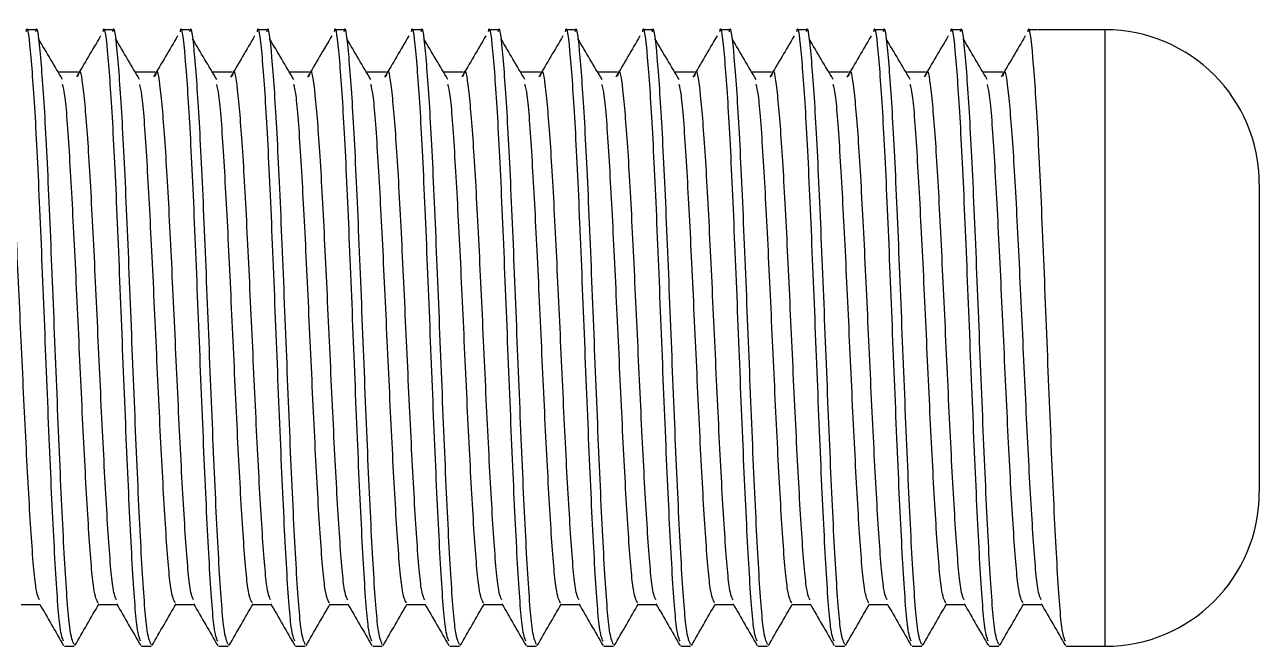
# Model space of a CAD drawing. Header units: millimetres. Extents: x -473 to 6267, y 319 to 3284.
# Drawn here: x 889.29 to 897.3, y 2944.36 to 2948.39 of the extents above; entities that cross this region are included whole.
import ezdxf

# ---------------------------------------------------------------- set-up
doc = ezdxf.new("R2010")
doc.units = ezdxf.units.MM
doc.layers.add('3mm', color=7, linetype='Continuous', lineweight=30)

msp = doc.modelspace()

# ---------------------------------------------------------------- linework, layer by layer
at = {"layer": '3mm', "lineweight": 30}
for p, q in [((889.3598, 2948.3587), (889.2973, 2948.3587)), ((889.8598, 2948.3587), (889.7973, 2948.3587)), ((890.3598, 2948.3587), (890.2973, 2948.3587)), ((890.8598, 2948.3587), (890.7973, 2948.3587)), ((891.3598, 2948.3587), (891.2973, 2948.3587)), ((891.8598, 2948.3587), (891.7973, 2948.3587)), ((892.3598, 2948.3587), (892.2973, 2948.3587)), ((892.8598, 2948.3587), (892.7973, 2948.3587)), ((893.3598, 2948.3587), (893.2973, 2948.3587)), ((893.8598, 2948.3587), (893.7973, 2948.3587)), ((894.3598, 2948.3587), (894.2973, 2948.3587)), ((894.8598, 2948.3587), (894.7973, 2948.3587)), ((895.3598, 2948.3587), (895.2973, 2948.3587)), ((895.8598, 2948.3587), (895.7973, 2948.3587)), ((896.3001, 2948.3574), (895.8626, 2948.3574)), ((896.3001, 2948.3574), (896.3001, 2948.3587)), ((896.3001, 2944.3587), (896.3001, 2948.3574)), ((889.6353, 2948.0831), (889.5103, 2948.0831)), ((890.1353, 2948.0831), (890.0103, 2948.0831)), ((890.6353, 2948.0831), (890.5103, 2948.0831)), ((891.1353, 2948.0831), (891.0103, 2948.0831)), ((891.6353, 2948.0831), (891.5103, 2948.0831)), ((892.1353, 2948.0831), (892.0103, 2948.0831)), ((892.6353, 2948.0831), (892.5103, 2948.0831)), ((893.1353, 2948.0831), (893.0103, 2948.0831)), ((893.6353, 2948.0831), (893.5103, 2948.0831)), ((894.1353, 2948.0831), (894.0103, 2948.0831)), ((894.6353, 2948.0831), (894.5103, 2948.0831)), ((895.1353, 2948.0831), (895.0103, 2948.0831)), ((895.6353, 2948.0831), (895.5103, 2948.0831)), ((897.3001, 2947.3587), (897.3001, 2945.3587)), ((889.2662, 2944.6293), (889.3882, 2944.6293)), ((889.7662, 2944.6293), (889.8882, 2944.6293)), ((890.2662, 2944.6293), (890.3882, 2944.6293)), ((890.7662, 2944.6293), (890.8882, 2944.6293)), ((891.2662, 2944.6293), (891.3882, 2944.6293)), ((891.7662, 2944.6293), (891.8882, 2944.6293)), ((892.2662, 2944.6293), (892.3882, 2944.6293)), ((892.7662, 2944.6293), (892.8882, 2944.6293)), ((893.2662, 2944.6293), (893.3882, 2944.6293)), ((893.7662, 2944.6293), (893.8882, 2944.6293)), ((894.2662, 2944.6293), (894.3882, 2944.6293)), ((894.7662, 2944.6293), (894.8882, 2944.6293)), ((895.2662, 2944.6293), (895.3882, 2944.6293)), ((895.7662, 2944.6293), (895.8882, 2944.6293)), ((889.5473, 2944.3587), (889.6098, 2944.3587)), ((890.0473, 2944.3587), (890.1098, 2944.3587)), ((890.5473, 2944.3587), (890.6098, 2944.3587)), ((891.0473, 2944.3587), (891.1098, 2944.3587)), ((891.5473, 2944.3587), (891.6098, 2944.3587)), ((892.0473, 2944.3587), (892.1098, 2944.3587)), ((892.5473, 2944.3587), (892.6098, 2944.3587)), ((893.0473, 2944.3587), (893.1098, 2944.3587)), ((893.5473, 2944.3587), (893.6098, 2944.3587)), ((894.0473, 2944.3587), (894.1098, 2944.3587)), ((894.5473, 2944.3587), (894.6098, 2944.3587)), ((895.0473, 2944.3587), (895.1098, 2944.3587)), ((895.5473, 2944.3587), (895.6098, 2944.3587)), ((896.0473, 2944.3587), (896.3001, 2944.3587))]:
    msp.add_line(p, q, dxfattribs=at)
for centre, start, end in [((896.3001, 2947.3587), 0, 90), ((896.3001, 2945.3587), 270, 0)]:
    msp.add_arc(centre, 1, start, end, dxfattribs=at)
for points, knots in [([(889.5419, 2944.3928), (889.5343, 2944.4102), (889.5162, 2944.4513), (889.4876, 2944.8634), (889.4564, 2945.5045), (889.4251, 2946.2864), (889.3939, 2947.0743), (889.3626, 2947.7625), (889.3314, 2948.2052), (889.3096, 2948.3998), (889.2983, 2948.3503), (889.2973, 2948.3462)], [0, 0, 0, 0, 0.0942, 0.221958, 0.349716, 0.477474, 0.605232, 0.732989, 0.860747, 0.988505, 1, 1, 1, 1]), ([(889.6098, 2944.3712), (889.6004, 2944.3909), (889.5805, 2944.4322), (889.5501, 2944.8615), (889.5189, 2945.505), (889.4876, 2946.2862), (889.4564, 2947.0743), (889.4251, 2947.7625), (889.3939, 2948.2052), (889.3721, 2948.3998), (889.3608, 2948.3503), (889.3598, 2948.3462)], [0, 0, 0, 0, 0.113753, 0.238753, 0.363753, 0.488753, 0.613753, 0.738753, 0.863753, 0.988753, 1, 1, 1, 1]), ([(890.0419, 2944.3928), (890.0343, 2944.4102), (890.0162, 2944.4513), (889.9876, 2944.8634), (889.9564, 2945.5045), (889.9251, 2946.2864), (889.8939, 2947.0743), (889.8626, 2947.7625), (889.8314, 2948.2052), (889.8096, 2948.3998), (889.7983, 2948.3503), (889.7973, 2948.3462)], [0, 0, 0, 0, 0.0942, 0.221958, 0.349716, 0.477474, 0.605232, 0.732989, 0.860747, 0.988505, 1, 1, 1, 1]), ([(890.1098, 2944.3712), (890.1004, 2944.3909), (890.0805, 2944.4322), (890.0501, 2944.8615), (890.0189, 2945.505), (889.9876, 2946.2862), (889.9564, 2947.0743), (889.9251, 2947.7625), (889.8939, 2948.2052), (889.8721, 2948.3998), (889.8608, 2948.3503), (889.8598, 2948.3462)], [0, 0, 0, 0, 0.113753, 0.238753, 0.363753, 0.488753, 0.613753, 0.738753, 0.863753, 0.988753, 1, 1, 1, 1]), ([(890.5419, 2944.3928), (890.5343, 2944.4102), (890.5162, 2944.4513), (890.4876, 2944.8634), (890.4564, 2945.5045), (890.4251, 2946.2864), (890.3939, 2947.0743), (890.3626, 2947.7625), (890.3314, 2948.2052), (890.3096, 2948.3998), (890.2983, 2948.3503), (890.2973, 2948.3462)], [0, 0, 0, 0, 0.0942, 0.221958, 0.349716, 0.477474, 0.605232, 0.732989, 0.860747, 0.988505, 1, 1, 1, 1]), ([(890.6098, 2944.3712), (890.6004, 2944.3909), (890.5805, 2944.4322), (890.5501, 2944.8615), (890.5189, 2945.505), (890.4876, 2946.2862), (890.4564, 2947.0743), (890.4251, 2947.7625), (890.3939, 2948.2052), (890.3721, 2948.3998), (890.3608, 2948.3503), (890.3598, 2948.3462)], [0, 0, 0, 0, 0.113753, 0.238753, 0.363753, 0.488753, 0.613753, 0.738753, 0.863753, 0.988753, 1, 1, 1, 1]), ([(891.0419, 2944.3928), (891.0343, 2944.4102), (891.0162, 2944.4513), (890.9876, 2944.8634), (890.9564, 2945.5045), (890.9251, 2946.2864), (890.8939, 2947.0743), (890.8626, 2947.7625), (890.8314, 2948.2052), (890.8096, 2948.3998), (890.7983, 2948.3503), (890.7973, 2948.3462)], [0, 0, 0, 0, 0.0942, 0.221958, 0.349716, 0.477474, 0.605232, 0.732989, 0.860747, 0.988505, 1, 1, 1, 1]), ([(891.1098, 2944.3712), (891.1004, 2944.3909), (891.0805, 2944.4322), (891.0501, 2944.8615), (891.0189, 2945.505), (890.9876, 2946.2862), (890.9564, 2947.0743), (890.9251, 2947.7625), (890.8939, 2948.2052), (890.8721, 2948.3998), (890.8608, 2948.3503), (890.8598, 2948.3462)], [0, 0, 0, 0, 0.113753, 0.238753, 0.363753, 0.488753, 0.613753, 0.738753, 0.863753, 0.988753, 1, 1, 1, 1]), ([(891.5419, 2944.3928), (891.5343, 2944.4102), (891.5162, 2944.4513), (891.4876, 2944.8634), (891.4564, 2945.5045), (891.4251, 2946.2864), (891.3939, 2947.0743), (891.3626, 2947.7625), (891.3314, 2948.2052), (891.3096, 2948.3998), (891.2983, 2948.3503), (891.2973, 2948.3462)], [0, 0, 0, 0, 0.0942, 0.221958, 0.349716, 0.477474, 0.605232, 0.732989, 0.860747, 0.988505, 1, 1, 1, 1]), ([(891.6098, 2944.3712), (891.6004, 2944.3909), (891.5805, 2944.4322), (891.5501, 2944.8615), (891.5189, 2945.505), (891.4876, 2946.2862), (891.4564, 2947.0743), (891.4251, 2947.7625), (891.3939, 2948.2052), (891.3721, 2948.3998), (891.3608, 2948.3503), (891.3598, 2948.3462)], [0, 0, 0, 0, 0.113753, 0.238753, 0.363753, 0.488753, 0.613753, 0.738753, 0.863753, 0.988753, 1, 1, 1, 1]), ([(892.0419, 2944.3928), (892.0343, 2944.4102), (892.0162, 2944.4513), (891.9876, 2944.8634), (891.9564, 2945.5045), (891.9251, 2946.2864), (891.8939, 2947.0743), (891.8626, 2947.7625), (891.8314, 2948.2052), (891.8096, 2948.3998), (891.7983, 2948.3503), (891.7973, 2948.3462)], [0, 0, 0, 0, 0.0942, 0.221958, 0.349716, 0.477474, 0.605232, 0.732989, 0.860747, 0.988505, 1, 1, 1, 1]), ([(892.1098, 2944.3712), (892.1004, 2944.3909), (892.0805, 2944.4322), (892.0501, 2944.8615), (892.0189, 2945.505), (891.9876, 2946.2862), (891.9564, 2947.0743), (891.9251, 2947.7625), (891.8939, 2948.2052), (891.8721, 2948.3998), (891.8608, 2948.3503), (891.8598, 2948.3462)], [0, 0, 0, 0, 0.113753, 0.238753, 0.363753, 0.488753, 0.613753, 0.738753, 0.863753, 0.988753, 1, 1, 1, 1]), ([(892.5419, 2944.3928), (892.5343, 2944.4102), (892.5162, 2944.4513), (892.4876, 2944.8634), (892.4564, 2945.5045), (892.4251, 2946.2864), (892.3939, 2947.0743), (892.3626, 2947.7625), (892.3314, 2948.2052), (892.3096, 2948.3998), (892.2983, 2948.3503), (892.2973, 2948.3462)], [0, 0, 0, 0, 0.0942, 0.221958, 0.349716, 0.477474, 0.605232, 0.732989, 0.860747, 0.988505, 1, 1, 1, 1]), ([(892.6098, 2944.3712), (892.6004, 2944.3909), (892.5805, 2944.4322), (892.5501, 2944.8615), (892.5189, 2945.505), (892.4876, 2946.2862), (892.4564, 2947.0743), (892.4251, 2947.7625), (892.3939, 2948.2052), (892.3721, 2948.3998), (892.3608, 2948.3503), (892.3598, 2948.3462)], [0, 0, 0, 0, 0.113753, 0.238753, 0.363753, 0.488753, 0.613753, 0.738753, 0.863753, 0.988753, 1, 1, 1, 1]), ([(893.0419, 2944.3928), (893.0343, 2944.4102), (893.0162, 2944.4513), (892.9876, 2944.8634), (892.9564, 2945.5045), (892.9251, 2946.2864), (892.8939, 2947.0743), (892.8626, 2947.7625), (892.8314, 2948.2052), (892.8096, 2948.3998), (892.7983, 2948.3503), (892.7973, 2948.3462)], [0, 0, 0, 0, 0.0942, 0.221958, 0.349716, 0.477474, 0.605232, 0.732989, 0.860747, 0.988505, 1, 1, 1, 1]), ([(893.1098, 2944.3712), (893.1004, 2944.3909), (893.0805, 2944.4322), (893.0501, 2944.8615), (893.0189, 2945.505), (892.9876, 2946.2862), (892.9564, 2947.0743), (892.9251, 2947.7625), (892.8939, 2948.2052), (892.8721, 2948.3998), (892.8608, 2948.3503), (892.8598, 2948.3462)], [0, 0, 0, 0, 0.113753, 0.238753, 0.363753, 0.488753, 0.613753, 0.738753, 0.863753, 0.988753, 1, 1, 1, 1]), ([(893.5419, 2944.3928), (893.5343, 2944.4102), (893.5162, 2944.4513), (893.4876, 2944.8634), (893.4564, 2945.5045), (893.4251, 2946.2864), (893.3939, 2947.0743), (893.3626, 2947.7625), (893.3314, 2948.2052), (893.3096, 2948.3998), (893.2983, 2948.3503), (893.2973, 2948.3462)], [0, 0, 0, 0, 0.0942, 0.221958, 0.349716, 0.477474, 0.605232, 0.732989, 0.860747, 0.988505, 1, 1, 1, 1]), ([(893.6098, 2944.3712), (893.6004, 2944.3909), (893.5805, 2944.4322), (893.5501, 2944.8615), (893.5189, 2945.505), (893.4876, 2946.2862), (893.4564, 2947.0743), (893.4251, 2947.7625), (893.3939, 2948.2052), (893.3721, 2948.3998), (893.3608, 2948.3503), (893.3598, 2948.3462)], [0, 0, 0, 0, 0.113753, 0.238753, 0.363753, 0.488753, 0.613753, 0.738753, 0.863753, 0.988753, 1, 1, 1, 1]), ([(894.0419, 2944.3928), (894.0343, 2944.4102), (894.0162, 2944.4513), (893.9876, 2944.8634), (893.9564, 2945.5045), (893.9251, 2946.2864), (893.8939, 2947.0743), (893.8626, 2947.7625), (893.8314, 2948.2052), (893.8096, 2948.3998), (893.7983, 2948.3503), (893.7973, 2948.3462)], [0, 0, 0, 0, 0.0942, 0.221958, 0.349716, 0.477474, 0.605232, 0.732989, 0.860747, 0.988505, 1, 1, 1, 1]), ([(894.1098, 2944.3712), (894.1004, 2944.3909), (894.0805, 2944.4322), (894.0501, 2944.8615), (894.0189, 2945.505), (893.9876, 2946.2862), (893.9564, 2947.0743), (893.9251, 2947.7625), (893.8939, 2948.2052), (893.8721, 2948.3998), (893.8608, 2948.3503), (893.8598, 2948.3462)], [0, 0, 0, 0, 0.113753, 0.238753, 0.363753, 0.488753, 0.613753, 0.738753, 0.863753, 0.988753, 1, 1, 1, 1]), ([(894.5419, 2944.3928), (894.5343, 2944.4102), (894.5162, 2944.4513), (894.4876, 2944.8634), (894.4564, 2945.5045), (894.4251, 2946.2864), (894.3939, 2947.0743), (894.3626, 2947.7625), (894.3314, 2948.2052), (894.3096, 2948.3998), (894.2983, 2948.3503), (894.2973, 2948.3462)], [0, 0, 0, 0, 0.0942, 0.221958, 0.349716, 0.477474, 0.605232, 0.732989, 0.860747, 0.988505, 1, 1, 1, 1]), ([(894.6098, 2944.3712), (894.6004, 2944.3909), (894.5805, 2944.4322), (894.5501, 2944.8615), (894.5189, 2945.505), (894.4876, 2946.2862), (894.4564, 2947.0743), (894.4251, 2947.7625), (894.3939, 2948.2052), (894.3721, 2948.3998), (894.3608, 2948.3503), (894.3598, 2948.3462)], [0, 0, 0, 0, 0.113753, 0.238753, 0.363753, 0.488753, 0.613753, 0.738753, 0.863753, 0.988753, 1, 1, 1, 1]), ([(895.0419, 2944.3928), (895.0343, 2944.4102), (895.0162, 2944.4513), (894.9876, 2944.8634), (894.9564, 2945.5045), (894.9251, 2946.2864), (894.8939, 2947.0743), (894.8626, 2947.7625), (894.8314, 2948.2052), (894.8096, 2948.3998), (894.7983, 2948.3503), (894.7973, 2948.3462)], [0, 0, 0, 0, 0.0942, 0.221958, 0.349716, 0.477474, 0.605232, 0.732989, 0.860747, 0.988505, 1, 1, 1, 1]), ([(895.1098, 2944.3712), (895.1004, 2944.3909), (895.0805, 2944.4322), (895.0501, 2944.8615), (895.0189, 2945.505), (894.9876, 2946.2862), (894.9564, 2947.0743), (894.9251, 2947.7625), (894.8939, 2948.2052), (894.8721, 2948.3998), (894.8608, 2948.3503), (894.8598, 2948.3462)], [0, 0, 0, 0, 0.113753, 0.238753, 0.363753, 0.488753, 0.613753, 0.738753, 0.863753, 0.988753, 1, 1, 1, 1]), ([(895.5419, 2944.3928), (895.5343, 2944.4102), (895.5162, 2944.4513), (895.4876, 2944.8634), (895.4564, 2945.5045), (895.4251, 2946.2864), (895.3939, 2947.0743), (895.3626, 2947.7625), (895.3314, 2948.2052), (895.3096, 2948.3998), (895.2983, 2948.3503), (895.2973, 2948.3462)], [0, 0, 0, 0, 0.0942005, 0.2219583, 0.349716, 0.4774738, 0.6052316, 0.7329893, 0.8607471, 0.9885049, 1, 1, 1, 1]), ([(895.6098, 2944.3712), (895.6004, 2944.3909), (895.5805, 2944.4322), (895.5501, 2944.8615), (895.5189, 2945.505), (895.4876, 2946.2862), (895.4564, 2947.0743), (895.4251, 2947.7625), (895.3939, 2948.2052), (895.3721, 2948.3998), (895.3608, 2948.3503), (895.3598, 2948.3462)], [0, 0, 0, 0, 0.113753, 0.238753, 0.363753, 0.488753, 0.613753, 0.738753, 0.863753, 0.988753, 1, 1, 1, 1]), ([(896.0419, 2944.3928), (896.0343, 2944.4102), (896.0162, 2944.4513), (895.9876, 2944.8634), (895.9564, 2945.5045), (895.9251, 2946.2864), (895.8939, 2947.0743), (895.8626, 2947.7625), (895.8314, 2948.2052), (895.8096, 2948.3998), (895.7983, 2948.3503), (895.7973, 2948.3462)], [0, 0, 0, 0, 0.0942, 0.221958, 0.349716, 0.477474, 0.605232, 0.732989, 0.860747, 0.988505, 1, 1, 1, 1]), ([(889.5354, 2948.0358), (889.5093, 2948.0798), (889.4571, 2948.1679), (889.4049, 2948.2562), (889.3788, 2948.3003)], [0, 0, 0, 0, 0.499988, 1, 1, 1, 1]), ([(889.7815, 2948.3182), (889.7554, 2948.2737), (889.7032, 2948.1847), (889.651, 2948.0958), (889.6249, 2948.0514)], [0, 0, 0, 0, 0.500014, 1, 1, 1, 1]), ([(890.0354, 2948.0358), (890.0093, 2948.0798), (889.9571, 2948.1679), (889.9049, 2948.2562), (889.8788, 2948.3003)], [0, 0, 0, 0, 0.499988, 1, 1, 1, 1]), ([(890.2815, 2948.3182), (890.2554, 2948.2737), (890.2032, 2948.1847), (890.151, 2948.0958), (890.1249, 2948.0514)], [0, 0, 0, 0, 0.500014, 1, 1, 1, 1]), ([(890.5354, 2948.0358), (890.5093, 2948.0798), (890.4571, 2948.1679), (890.4049, 2948.2562), (890.3788, 2948.3003)], [0, 0, 0, 0, 0.499988, 1, 1, 1, 1]), ([(890.7815, 2948.3182), (890.7554, 2948.2737), (890.7032, 2948.1847), (890.651, 2948.0958), (890.6249, 2948.0514)], [0, 0, 0, 0, 0.500014, 1, 1, 1, 1]), ([(891.0354, 2948.0358), (891.0093, 2948.0798), (890.9571, 2948.1679), (890.9049, 2948.2562), (890.8788, 2948.3003)], [0, 0, 0, 0, 0.499988, 1, 1, 1, 1]), ([(891.2815, 2948.3182), (891.2554, 2948.2737), (891.2032, 2948.1847), (891.151, 2948.0958), (891.1249, 2948.0514)], [0, 0, 0, 0, 0.500014, 1, 1, 1, 1]), ([(891.5354, 2948.0358), (891.5093, 2948.0798), (891.4571, 2948.1679), (891.4049, 2948.2562), (891.3788, 2948.3003)], [0, 0, 0, 0, 0.499988, 1, 1, 1, 1]), ([(891.7815, 2948.3182), (891.7554, 2948.2737), (891.7032, 2948.1847), (891.651, 2948.0958), (891.6249, 2948.0514)], [0, 0, 0, 0, 0.500014, 1, 1, 1, 1]), ([(892.0354, 2948.0358), (892.0093, 2948.0798), (891.9571, 2948.1679), (891.9049, 2948.2562), (891.8788, 2948.3003)], [0, 0, 0, 0, 0.499988, 1, 1, 1, 1]), ([(892.2815, 2948.3182), (892.2554, 2948.2737), (892.2032, 2948.1847), (892.151, 2948.0958), (892.1249, 2948.0514)], [0, 0, 0, 0, 0.500014, 1, 1, 1, 1]), ([(892.5354, 2948.0358), (892.5093, 2948.0798), (892.4571, 2948.1679), (892.4049, 2948.2562), (892.3788, 2948.3003)], [0, 0, 0, 0, 0.499988, 1, 1, 1, 1]), ([(892.7815, 2948.3182), (892.7554, 2948.2737), (892.7032, 2948.1847), (892.651, 2948.0958), (892.6249, 2948.0514)], [0, 0, 0, 0, 0.500014, 1, 1, 1, 1]), ([(893.0354, 2948.0358), (893.0093, 2948.0798), (892.9571, 2948.1679), (892.9049, 2948.2562), (892.8788, 2948.3003)], [0, 0, 0, 0, 0.499988, 1, 1, 1, 1]), ([(893.2815, 2948.3182), (893.2554, 2948.2737), (893.2032, 2948.1847), (893.151, 2948.0958), (893.1249, 2948.0514)], [0, 0, 0, 0, 0.500014, 1, 1, 1, 1]), ([(893.5354, 2948.0358), (893.5093, 2948.0798), (893.4571, 2948.1679), (893.4049, 2948.2562), (893.3788, 2948.3003)], [0, 0, 0, 0, 0.499988, 1, 1, 1, 1]), ([(893.7815, 2948.3182), (893.7554, 2948.2737), (893.7032, 2948.1847), (893.651, 2948.0958), (893.6249, 2948.0514)], [0, 0, 0, 0, 0.500014, 1, 1, 1, 1]), ([(894.0354, 2948.0358), (894.0093, 2948.0798), (893.9571, 2948.1679), (893.9049, 2948.2562), (893.8788, 2948.3003)], [0, 0, 0, 0, 0.499988, 1, 1, 1, 1]), ([(894.2815, 2948.3182), (894.2554, 2948.2737), (894.2032, 2948.1847), (894.151, 2948.0958), (894.1249, 2948.0514)], [0, 0, 0, 0, 0.500014, 1, 1, 1, 1]), ([(894.5354, 2948.0358), (894.5093, 2948.0798), (894.4571, 2948.1679), (894.4049, 2948.2562), (894.3788, 2948.3003)], [0, 0, 0, 0, 0.499988, 1, 1, 1, 1]), ([(894.7815, 2948.3182), (894.7554, 2948.2737), (894.7032, 2948.1847), (894.651, 2948.0958), (894.6249, 2948.0514)], [0, 0, 0, 0, 0.500014, 1, 1, 1, 1]), ([(895.0354, 2948.0358), (895.0093, 2948.0798), (894.9571, 2948.1679), (894.9049, 2948.2562), (894.8788, 2948.3003)], [0, 0, 0, 0, 0.499988, 1, 1, 1, 1]), ([(895.2815, 2948.3182), (895.2554, 2948.2737), (895.2032, 2948.1847), (895.151, 2948.0958), (895.1249, 2948.0514)], [0, 0, 0, 0, 0.500014, 1, 1, 1, 1]), ([(895.5354, 2948.0358), (895.5093, 2948.0798), (895.4571, 2948.1679), (895.4049, 2948.2562), (895.3788, 2948.3003)], [0, 0, 0, 0, 0.499988, 1, 1, 1, 1]), ([(895.7815, 2948.3182), (895.7554, 2948.2737), (895.7032, 2948.1847), (895.651, 2948.0958), (895.6249, 2948.0514)], [0, 0, 0, 0, 0.500014, 1, 1, 1, 1]), ([(889.3853, 2944.6603), (889.3777, 2944.6752), (889.3598, 2944.7107), (889.3314, 2945.0658), (889.3001, 2945.62), (889.2689, 2946.2961), (889.2376, 2946.9778), (889.2064, 2947.5712), (889.1751, 2947.9603), (889.1514, 2948.1263), (889.138, 2948.0691), (889.1351, 2948.0565)], [0, 0, 0, 0, 0.090393, 0.215299, 0.340206, 0.465112, 0.590018, 0.714925, 0.839831, 0.964738, 1, 1, 1, 1]), ([(889.8853, 2944.6603), (889.8777, 2944.6752), (889.8598, 2944.7107), (889.8314, 2945.0658), (889.8001, 2945.62), (889.7689, 2946.2961), (889.7376, 2946.9778), (889.7064, 2947.5712), (889.6751, 2947.9603), (889.6514, 2948.1263), (889.638, 2948.0691), (889.6351, 2948.0565)], [0, 0, 0, 0, 0.090393, 0.215299, 0.340206, 0.465112, 0.590018, 0.714925, 0.839831, 0.964738, 1, 1, 1, 1]), ([(890.3853, 2944.6603), (890.3777, 2944.6752), (890.3598, 2944.7107), (890.3314, 2945.0658), (890.3001, 2945.62), (890.2689, 2946.2961), (890.2376, 2946.9778), (890.2064, 2947.5712), (890.1751, 2947.9603), (890.1514, 2948.1263), (890.138, 2948.0691), (890.1351, 2948.0565)], [0, 0, 0, 0, 0.090393, 0.215299, 0.340206, 0.465112, 0.590018, 0.714925, 0.839831, 0.964738, 1, 1, 1, 1]), ([(890.8853, 2944.6603), (890.8777, 2944.6752), (890.8598, 2944.7107), (890.8314, 2945.0658), (890.8001, 2945.62), (890.7689, 2946.2961), (890.7376, 2946.9778), (890.7064, 2947.5712), (890.6751, 2947.9603), (890.6514, 2948.1263), (890.638, 2948.0691), (890.6351, 2948.0565)], [0, 0, 0, 0, 0.090393, 0.215299, 0.340206, 0.465112, 0.590018, 0.714925, 0.839831, 0.964738, 1, 1, 1, 1]), ([(891.3853, 2944.6603), (891.3777, 2944.6752), (891.3598, 2944.7107), (891.3314, 2945.0658), (891.3001, 2945.62), (891.2689, 2946.2961), (891.2376, 2946.9778), (891.2064, 2947.5712), (891.1751, 2947.9603), (891.1514, 2948.1263), (891.138, 2948.0691), (891.1351, 2948.0565)], [0, 0, 0, 0, 0.090393, 0.215299, 0.340206, 0.465112, 0.590018, 0.714925, 0.839831, 0.964738, 1, 1, 1, 1]), ([(891.8853, 2944.6603), (891.8777, 2944.6752), (891.8598, 2944.7107), (891.8314, 2945.0658), (891.8001, 2945.62), (891.7689, 2946.2961), (891.7376, 2946.9778), (891.7064, 2947.5712), (891.6751, 2947.9603), (891.6514, 2948.1263), (891.638, 2948.0691), (891.6351, 2948.0565)], [0, 0, 0, 0, 0.090393, 0.215299, 0.340206, 0.465112, 0.590018, 0.714925, 0.839831, 0.964738, 1, 1, 1, 1]), ([(892.3853, 2944.6603), (892.3777, 2944.6752), (892.3598, 2944.7107), (892.3314, 2945.0658), (892.3001, 2945.62), (892.2689, 2946.2961), (892.2376, 2946.9778), (892.2064, 2947.5712), (892.1751, 2947.9603), (892.1514, 2948.1263), (892.138, 2948.0691), (892.1351, 2948.0565)], [0, 0, 0, 0, 0.090393, 0.215299, 0.340206, 0.465112, 0.590018, 0.714925, 0.839831, 0.964738, 1, 1, 1, 1]), ([(892.8853, 2944.6603), (892.8777, 2944.6752), (892.8598, 2944.7107), (892.8314, 2945.0658), (892.8001, 2945.62), (892.7689, 2946.2961), (892.7376, 2946.9778), (892.7064, 2947.5712), (892.6751, 2947.9603), (892.6514, 2948.1263), (892.638, 2948.0691), (892.6351, 2948.0565)], [0, 0, 0, 0, 0.0903927, 0.2152991, 0.3402055, 0.4651119, 0.5900183, 0.7149248, 0.8398312, 0.9647376, 1, 1, 1, 1]), ([(893.3853, 2944.6603), (893.3777, 2944.6752), (893.3598, 2944.7107), (893.3314, 2945.0658), (893.3001, 2945.62), (893.2689, 2946.2961), (893.2376, 2946.9778), (893.2064, 2947.5712), (893.1751, 2947.9603), (893.1514, 2948.1263), (893.138, 2948.0691), (893.1351, 2948.0565)], [0, 0, 0, 0, 0.090393, 0.215299, 0.340206, 0.465112, 0.590018, 0.714925, 0.839831, 0.964738, 1, 1, 1, 1]), ([(893.8853, 2944.6603), (893.8777, 2944.6752), (893.8598, 2944.7107), (893.8314, 2945.0658), (893.8001, 2945.62), (893.7689, 2946.2961), (893.7376, 2946.9778), (893.7064, 2947.5712), (893.6751, 2947.9603), (893.6514, 2948.1263), (893.638, 2948.0691), (893.6351, 2948.0565)], [0, 0, 0, 0, 0.090393, 0.215299, 0.340206, 0.465112, 0.590018, 0.714925, 0.839831, 0.964738, 1, 1, 1, 1]), ([(894.3853, 2944.6603), (894.3777, 2944.6752), (894.3598, 2944.7107), (894.3314, 2945.0658), (894.3001, 2945.62), (894.2689, 2946.2961), (894.2376, 2946.9778), (894.2064, 2947.5712), (894.1751, 2947.9603), (894.1514, 2948.1263), (894.138, 2948.0691), (894.1351, 2948.0565)], [0, 0, 0, 0, 0.090393, 0.215299, 0.340206, 0.465112, 0.590018, 0.714925, 0.839831, 0.964738, 1, 1, 1, 1]), ([(894.8853, 2944.6603), (894.8777, 2944.6752), (894.8598, 2944.7107), (894.8314, 2945.0658), (894.8001, 2945.62), (894.7689, 2946.2961), (894.7376, 2946.9778), (894.7064, 2947.5712), (894.6751, 2947.9603), (894.6514, 2948.1263), (894.638, 2948.0691), (894.6351, 2948.0565)], [0, 0, 0, 0, 0.090393, 0.215299, 0.340206, 0.465112, 0.590018, 0.714925, 0.839831, 0.964738, 1, 1, 1, 1]), ([(895.3853, 2944.6603), (895.3777, 2944.6752), (895.3598, 2944.7107), (895.3314, 2945.0658), (895.3001, 2945.62), (895.2689, 2946.2961), (895.2376, 2946.9778), (895.2064, 2947.5712), (895.1751, 2947.9603), (895.1514, 2948.1263), (895.138, 2948.0691), (895.1351, 2948.0565)], [0, 0, 0, 0, 0.090393, 0.215299, 0.340206, 0.465112, 0.590018, 0.714925, 0.839831, 0.964738, 1, 1, 1, 1]), ([(895.8853, 2944.6603), (895.8777, 2944.6752), (895.8598, 2944.7107), (895.8314, 2945.0658), (895.8001, 2945.62), (895.7689, 2946.2961), (895.7376, 2946.9778), (895.7064, 2947.5712), (895.6751, 2947.9603), (895.6514, 2948.1263), (895.638, 2948.0691), (895.6351, 2948.0565)], [0, 0, 0, 0, 0.090393, 0.215299, 0.340206, 0.465112, 0.590018, 0.714925, 0.839831, 0.964738, 1, 1, 1, 1]), ([(889.7662, 2944.6398), (889.7567, 2944.6569), (889.7367, 2944.6926), (889.7064, 2945.064), (889.6751, 2945.6208), (889.6439, 2946.2951), (889.6126, 2946.9812), (889.5814, 2947.5589), (889.5557, 2947.9263), (889.5405, 2947.9852), (889.5356, 2948.0038)], [0, 0, 0, 0, 0.123782, 0.259331, 0.394881, 0.53043, 0.665979, 0.801529, 0.937078, 1, 1, 1, 1]), ([(890.2662, 2944.6398), (890.2567, 2944.6569), (890.2367, 2944.6926), (890.2064, 2945.064), (890.1751, 2945.6208), (890.1439, 2946.2951), (890.1126, 2946.9812), (890.0814, 2947.5589), (890.0557, 2947.9263), (890.0405, 2947.9852), (890.0356, 2948.0038)], [0, 0, 0, 0, 0.123782, 0.259331, 0.394881, 0.53043, 0.665979, 0.801529, 0.937078, 1, 1, 1, 1]), ([(890.7662, 2944.6398), (890.7567, 2944.6569), (890.7367, 2944.6926), (890.7064, 2945.064), (890.6751, 2945.6208), (890.6439, 2946.2951), (890.6126, 2946.9812), (890.5814, 2947.5589), (890.5557, 2947.9263), (890.5405, 2947.9852), (890.5356, 2948.0038)], [0, 0, 0, 0, 0.123782, 0.259331, 0.394881, 0.53043, 0.665979, 0.801529, 0.937078, 1, 1, 1, 1]), ([(891.2662, 2944.6398), (891.2567, 2944.6569), (891.2367, 2944.6926), (891.2064, 2945.064), (891.1751, 2945.6208), (891.1439, 2946.2951), (891.1126, 2946.9812), (891.0814, 2947.5589), (891.0557, 2947.9263), (891.0405, 2947.9852), (891.0356, 2948.0038)], [0, 0, 0, 0, 0.123782, 0.259331, 0.394881, 0.53043, 0.665979, 0.801529, 0.937078, 1, 1, 1, 1]), ([(891.7662, 2944.6398), (891.7567, 2944.6569), (891.7367, 2944.6926), (891.7064, 2945.064), (891.6751, 2945.6208), (891.6439, 2946.2951), (891.6126, 2946.9812), (891.5814, 2947.5589), (891.5557, 2947.9263), (891.5405, 2947.9852), (891.5356, 2948.0038)], [0, 0, 0, 0, 0.123782, 0.259331, 0.394881, 0.53043, 0.665979, 0.801529, 0.937078, 1, 1, 1, 1]), ([(892.2662, 2944.6398), (892.2567, 2944.6569), (892.2367, 2944.6926), (892.2064, 2945.064), (892.1751, 2945.6208), (892.1439, 2946.2951), (892.1126, 2946.9812), (892.0814, 2947.5589), (892.0557, 2947.9263), (892.0405, 2947.9852), (892.0356, 2948.0038)], [0, 0, 0, 0, 0.123782, 0.259331, 0.394881, 0.53043, 0.665979, 0.801529, 0.937078, 1, 1, 1, 1]), ([(892.7662, 2944.6398), (892.7567, 2944.6569), (892.7367, 2944.6926), (892.7064, 2945.064), (892.6751, 2945.6208), (892.6439, 2946.2951), (892.6126, 2946.9812), (892.5814, 2947.5589), (892.5557, 2947.9263), (892.5405, 2947.9852), (892.5356, 2948.0038)], [0, 0, 0, 0, 0.123782, 0.259331, 0.394881, 0.53043, 0.665979, 0.801529, 0.937078, 1, 1, 1, 1]), ([(893.2662, 2944.6398), (893.2567, 2944.6569), (893.2367, 2944.6926), (893.2064, 2945.064), (893.1751, 2945.6208), (893.1439, 2946.2951), (893.1126, 2946.9812), (893.0814, 2947.5589), (893.0557, 2947.9263), (893.0405, 2947.9852), (893.0356, 2948.0038)], [0, 0, 0, 0, 0.123782, 0.259331, 0.394881, 0.53043, 0.665979, 0.801529, 0.937078, 1, 1, 1, 1]), ([(893.7662, 2944.6398), (893.7567, 2944.6569), (893.7367, 2944.6926), (893.7064, 2945.064), (893.6751, 2945.6208), (893.6439, 2946.2951), (893.6126, 2946.9812), (893.5814, 2947.5589), (893.5557, 2947.9263), (893.5405, 2947.9852), (893.5356, 2948.0038)], [0, 0, 0, 0, 0.123782, 0.259331, 0.394881, 0.53043, 0.665979, 0.801529, 0.937078, 1, 1, 1, 1]), ([(894.2662, 2944.6398), (894.2567, 2944.6569), (894.2367, 2944.6926), (894.2064, 2945.064), (894.1751, 2945.6208), (894.1439, 2946.2951), (894.1126, 2946.9812), (894.0814, 2947.5589), (894.0557, 2947.9263), (894.0405, 2947.9852), (894.0356, 2948.0038)], [0, 0, 0, 0, 0.123782, 0.259331, 0.394881, 0.53043, 0.665979, 0.801529, 0.937078, 1, 1, 1, 1]), ([(894.7662, 2944.6398), (894.7567, 2944.6569), (894.7367, 2944.6926), (894.7064, 2945.064), (894.6751, 2945.6208), (894.6439, 2946.2951), (894.6126, 2946.9812), (894.5814, 2947.5589), (894.5557, 2947.9263), (894.5405, 2947.9852), (894.5356, 2948.0038)], [0, 0, 0, 0, 0.123782, 0.259331, 0.394881, 0.53043, 0.665979, 0.801529, 0.937078, 1, 1, 1, 1]), ([(895.2662, 2944.6398), (895.2567, 2944.6569), (895.2367, 2944.6926), (895.2064, 2945.064), (895.1751, 2945.6208), (895.1439, 2946.2951), (895.1126, 2946.9812), (895.0814, 2947.5589), (895.0557, 2947.9263), (895.0405, 2947.9852), (895.0356, 2948.0038)], [0, 0, 0, 0, 0.123782, 0.259331, 0.394881, 0.53043, 0.665979, 0.801529, 0.937078, 1, 1, 1, 1]), ([(895.7662, 2944.6398), (895.7567, 2944.6569), (895.7367, 2944.6926), (895.7064, 2945.064), (895.6751, 2945.6208), (895.6439, 2946.2951), (895.6126, 2946.9812), (895.5814, 2947.5589), (895.5557, 2947.9263), (895.5405, 2947.9852), (895.5356, 2948.0038)], [0, 0, 0, 0, 0.123782, 0.259331, 0.394881, 0.53043, 0.665979, 0.801529, 0.937078, 1, 1, 1, 1]), ([(889.3853, 2944.6344), (889.4115, 2944.5892), (889.4638, 2944.4987), (889.5162, 2944.4083), (889.5423, 2944.363)], [0, 0, 0, 0, 0.499932, 1, 1, 1, 1]), ([(889.6149, 2944.363), (889.6411, 2944.4082), (889.6934, 2944.4986), (889.7457, 2944.5891), (889.7719, 2944.6343)], [0, 0, 0, 0, 0.500065, 1, 1, 1, 1]), ([(889.8853, 2944.6344), (889.9115, 2944.5892), (889.9638, 2944.4987), (890.0162, 2944.4083), (890.0423, 2944.363)], [0, 0, 0, 0, 0.499932, 1, 1, 1, 1]), ([(890.1149, 2944.363), (890.1411, 2944.4082), (890.1934, 2944.4986), (890.2457, 2944.5891), (890.2719, 2944.6343)], [0, 0, 0, 0, 0.500065, 1, 1, 1, 1]), ([(890.3853, 2944.6344), (890.4115, 2944.5892), (890.4638, 2944.4987), (890.5162, 2944.4083), (890.5423, 2944.363)], [0, 0, 0, 0, 0.499932, 1, 1, 1, 1]), ([(890.6149, 2944.363), (890.6411, 2944.4082), (890.6934, 2944.4986), (890.7457, 2944.5891), (890.7719, 2944.6343)], [0, 0, 0, 0, 0.5000655, 1, 1, 1, 1]), ([(890.8853, 2944.6344), (890.9115, 2944.5892), (890.9638, 2944.4987), (891.0162, 2944.4083), (891.0423, 2944.363)], [0, 0, 0, 0, 0.499932, 1, 1, 1, 1]), ([(891.1149, 2944.363), (891.1411, 2944.4082), (891.1934, 2944.4986), (891.2457, 2944.5891), (891.2719, 2944.6343)], [0, 0, 0, 0, 0.5000655, 1, 1, 1, 1]), ([(891.3853, 2944.6344), (891.4115, 2944.5892), (891.4638, 2944.4987), (891.5162, 2944.4083), (891.5423, 2944.363)], [0, 0, 0, 0, 0.499932, 1, 1, 1, 1]), ([(891.6149, 2944.363), (891.6411, 2944.4082), (891.6934, 2944.4986), (891.7457, 2944.5891), (891.7719, 2944.6343)], [0, 0, 0, 0, 0.500065, 1, 1, 1, 1]), ([(891.8853, 2944.6344), (891.9115, 2944.5892), (891.9638, 2944.4987), (892.0162, 2944.4083), (892.0423, 2944.363)], [0, 0, 0, 0, 0.499932, 1, 1, 1, 1]), ([(892.1149, 2944.363), (892.1411, 2944.4082), (892.1934, 2944.4986), (892.2457, 2944.5891), (892.2719, 2944.6343)], [0, 0, 0, 0, 0.500065, 1, 1, 1, 1]), ([(892.3853, 2944.6344), (892.4115, 2944.5892), (892.4638, 2944.4987), (892.5162, 2944.4083), (892.5423, 2944.363)], [0, 0, 0, 0, 0.499932, 1, 1, 1, 1]), ([(892.6149, 2944.363), (892.6411, 2944.4082), (892.6934, 2944.4986), (892.7457, 2944.5891), (892.7719, 2944.6343)], [0, 0, 0, 0, 0.500065, 1, 1, 1, 1]), ([(892.8853, 2944.6344), (892.9115, 2944.5892), (892.9638, 2944.4987), (893.0162, 2944.4083), (893.0423, 2944.363)], [0, 0, 0, 0, 0.499932, 1, 1, 1, 1]), ([(893.1149, 2944.363), (893.1411, 2944.4082), (893.1934, 2944.4986), (893.2457, 2944.5891), (893.2719, 2944.6343)], [0, 0, 0, 0, 0.500065, 1, 1, 1, 1]), ([(893.3853, 2944.6344), (893.4115, 2944.5892), (893.4638, 2944.4987), (893.5162, 2944.4083), (893.5423, 2944.363)], [0, 0, 0, 0, 0.499932, 1, 1, 1, 1]), ([(893.6149, 2944.363), (893.6411, 2944.4082), (893.6934, 2944.4986), (893.7457, 2944.5891), (893.7719, 2944.6343)], [0, 0, 0, 0, 0.500065, 1, 1, 1, 1]), ([(893.8853, 2944.6344), (893.9115, 2944.5892), (893.9638, 2944.4987), (894.0162, 2944.4083), (894.0423, 2944.363)], [0, 0, 0, 0, 0.499932, 1, 1, 1, 1]), ([(894.1149, 2944.363), (894.1411, 2944.4082), (894.1934, 2944.4986), (894.2457, 2944.5891), (894.2719, 2944.6343)], [0, 0, 0, 0, 0.500065, 1, 1, 1, 1]), ([(894.3853, 2944.6344), (894.4115, 2944.5892), (894.4638, 2944.4987), (894.5162, 2944.4083), (894.5423, 2944.363)], [0, 0, 0, 0, 0.499932, 1, 1, 1, 1]), ([(894.6149, 2944.363), (894.6411, 2944.4082), (894.6934, 2944.4986), (894.7457, 2944.5891), (894.7719, 2944.6343)], [0, 0, 0, 0, 0.500065, 1, 1, 1, 1]), ([(894.8853, 2944.6344), (894.9115, 2944.5892), (894.9638, 2944.4987), (895.0162, 2944.4083), (895.0423, 2944.363)], [0, 0, 0, 0, 0.499932, 1, 1, 1, 1]), ([(895.1149, 2944.363), (895.1411, 2944.4082), (895.1934, 2944.4986), (895.2457, 2944.5891), (895.2719, 2944.6343)], [0, 0, 0, 0, 0.500065, 1, 1, 1, 1]), ([(895.3853, 2944.6344), (895.4115, 2944.5892), (895.4638, 2944.4987), (895.5162, 2944.4083), (895.5423, 2944.363)], [0, 0, 0, 0, 0.499932, 1, 1, 1, 1]), ([(895.6149, 2944.363), (895.6411, 2944.4082), (895.6934, 2944.4986), (895.7457, 2944.5891), (895.7719, 2944.6343)], [0, 0, 0, 0, 0.500065, 1, 1, 1, 1]), ([(895.8853, 2944.6344), (895.9115, 2944.5892), (895.9638, 2944.4987), (896.0162, 2944.4083), (896.0423, 2944.363)], [0, 0, 0, 0, 0.499932, 1, 1, 1, 1])]:
    msp.add_open_spline(points, degree=3, knots=knots, dxfattribs=at)

doc.saveas('drawing.dxf')
